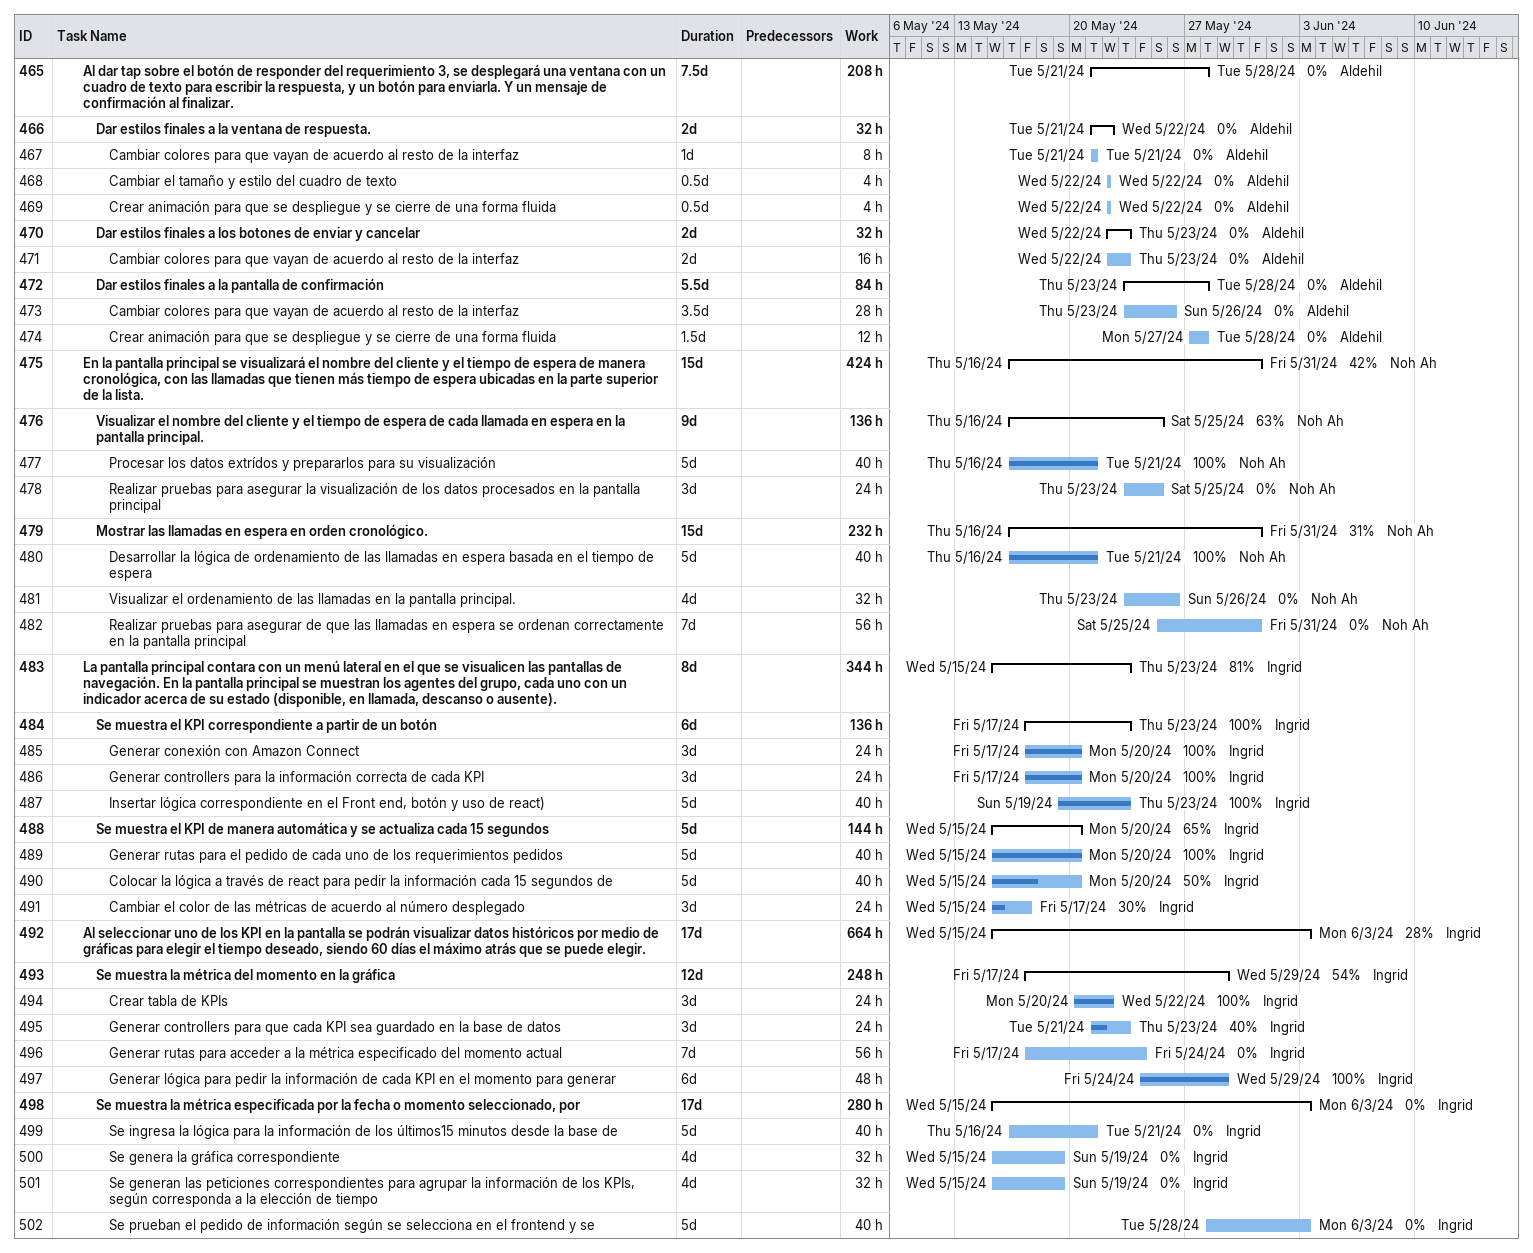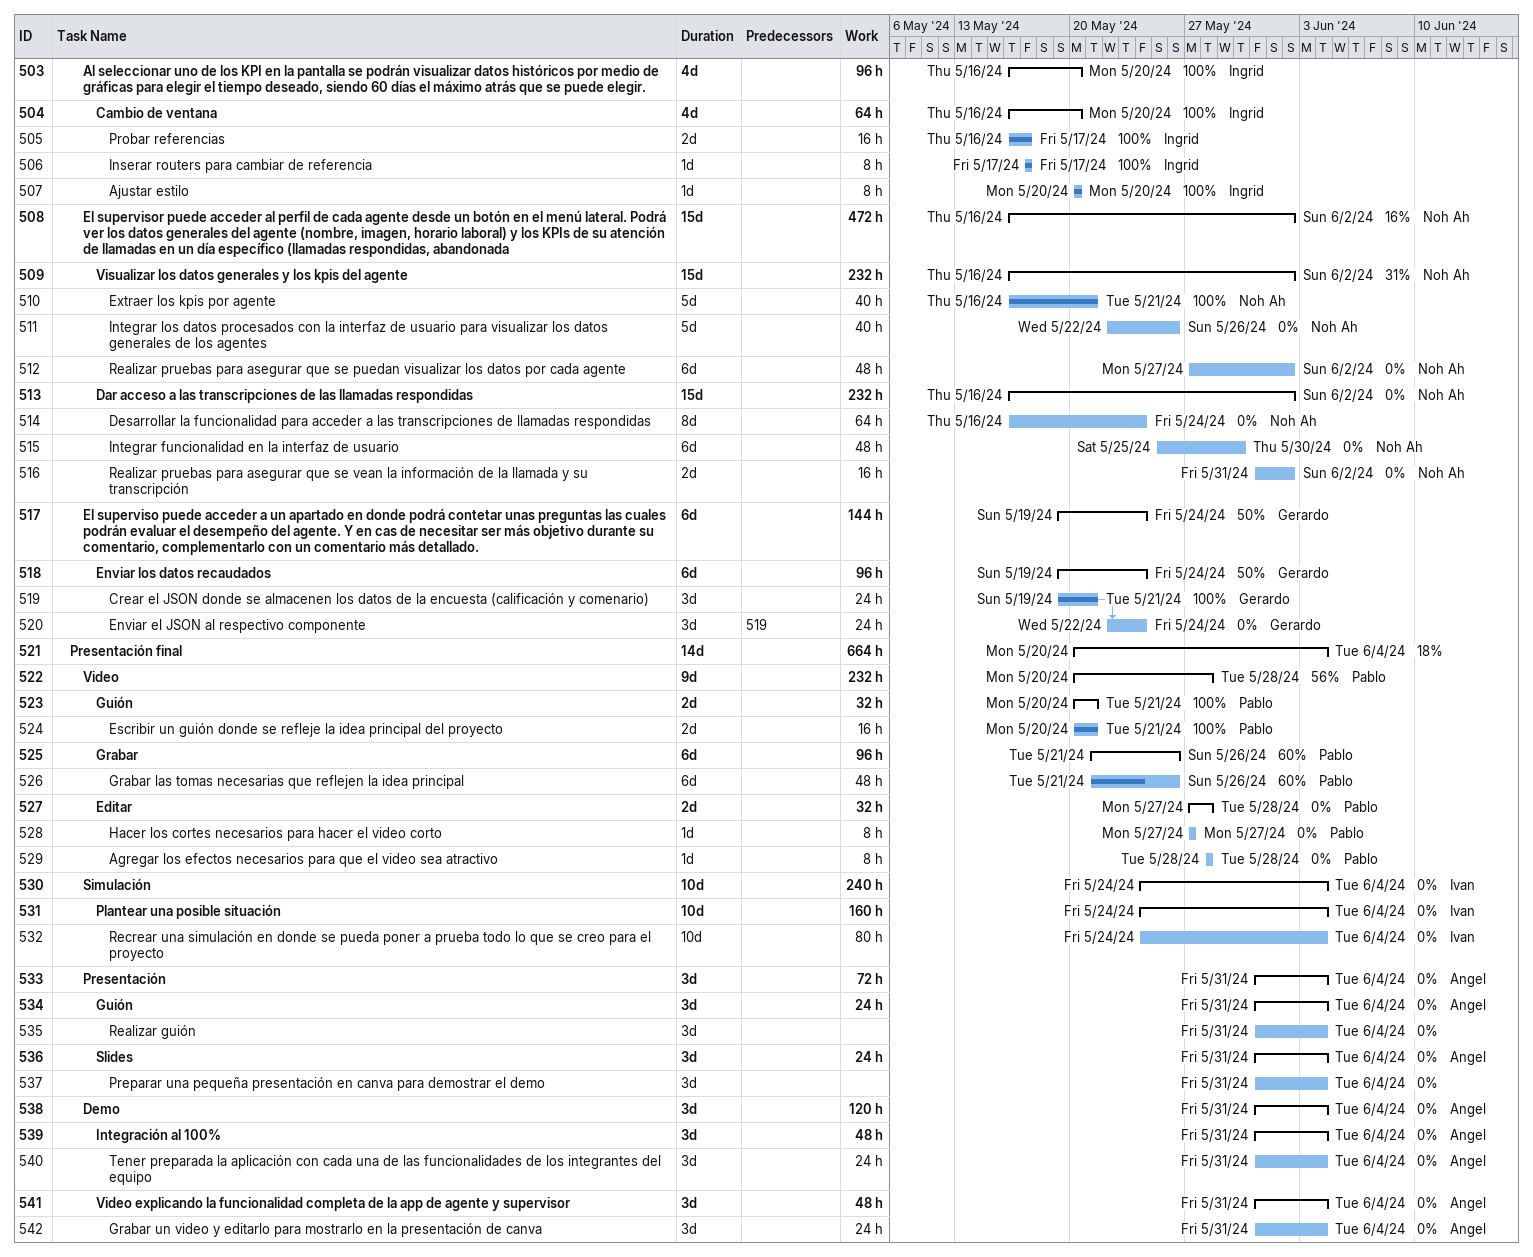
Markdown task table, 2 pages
| ID | Level | Task | Duration | Start | Finish | Predecessors | Resources | % complete | Work (h) |
|---|---|---|---|---|---|---|---|---|---|
| 465 | 3 | **Al dar tap sobre el botón de responder del requerimiento 3, se desplegará una ventana con un cuadro de texto para escribir la respuesta, y un botón para enviarla. Y un mensaje de confirmación al finalizar.** | 7.5d | 2024-05-21 | 2024-05-28 |  | Aldehil | 0 | 208 |
| 466 | 4 | **Dar estilos finales a la ventana de respuesta.** | 2d | 2024-05-21 | 2024-05-22 |  | Aldehil | 0 | 32 |
| 467 | 5 | Cambiar colores para que vayan de acuerdo al resto de la interfaz | 1d | 2024-05-21 | 2024-05-21 |  | Aldehil | 0 | 8 |
| 468 | 5 | Cambiar el tamaño y estilo del cuadro de texto | 0.5d | 2024-05-22 | 2024-05-22 |  | Aldehil | 0 | 4 |
| 469 | 5 | Crear animación para que se despliegue y se cierre de una forma fluida | 0.5d | 2024-05-22 | 2024-05-22 |  | Aldehil | 0 | 4 |
| 470 | 4 | **Dar estilos finales a los botones de enviar y cancelar** | 2d | 2024-05-22 | 2024-05-23 |  | Aldehil | 0 | 32 |
| 471 | 5 | Cambiar colores para que vayan de acuerdo al resto de la interfaz | 2d | 2024-05-22 | 2024-05-23 |  | Aldehil | 0 | 16 |
| 472 | 4 | **Dar estilos finales a la pantalla de confirmación** | 5.5d | 2024-05-23 | 2024-05-28 |  | Aldehil | 0 | 84 |
| 473 | 5 | Cambiar colores para que vayan de acuerdo al resto de la interfaz | 3.5d | 2024-05-23 | 2024-05-26 |  | Aldehil | 0 | 28 |
| 474 | 5 | Crear animación para que se despliegue y se cierre de una forma fluida | 1.5d | 2024-05-27 | 2024-05-28 |  | Aldehil | 0 | 12 |
| 475 | 3 | **En la pantalla principal se visualizará el nombre del cliente y el tiempo de espera de manera cronológica, con las llamadas que tienen más tiempo de espera ubicadas en la parte superior de la lista.** | 15d | 2024-05-16 | 2024-05-31 |  | Noh Ah | 42 | 424 |
| 476 | 4 | **Visualizar el nombre del cliente y el tiempo de espera de cada llamada en espera en la pantalla principal.** | 9d | 2024-05-16 | 2024-05-25 |  | Noh Ah | 63 | 136 |
| 477 | 5 | Procesar los datos extrídos y prepararlos para su visualización | 5d | 2024-05-16 | 2024-05-21 |  | Noh Ah | 100 | 40 |
| 478 | 5 | Realizar pruebas para asegurar la visualización de los datos procesados en la pantalla principal | 3d | 2024-05-23 | 2024-05-25 |  | Noh Ah | 0 | 24 |
| 479 | 4 | **Mostrar las llamadas en espera en orden cronológico.** | 15d | 2024-05-16 | 2024-05-31 |  | Noh Ah | 31 | 232 |
| 480 | 5 | Desarrollar la lógica de ordenamiento de las llamadas en espera basada en el tiempo de espera | 5d | 2024-05-16 | 2024-05-21 |  | Noh Ah | 100 | 40 |
| 481 | 5 | Visualizar el ordenamiento de las llamadas en la pantalla principal. | 4d | 2024-05-23 | 2024-05-26 |  | Noh Ah | 0 | 32 |
| 482 | 5 | Realizar pruebas para asegurar de que las llamadas en espera se ordenan correctamente en la pantalla principal | 7d | 2024-05-25 | 2024-05-31 |  | Noh Ah | 0 | 56 |
| 483 | 3 | **La pantalla principal contara con un menú lateral en el que se visualicen las pantallas de navegación. En la pantalla principal se muestran los agentes del grupo, cada uno con un indicador acerca de su estado (disponible, en llamada, descanso o ausente).** | 8d | 2024-05-15 | 2024-05-23 |  | Ingrid | 81 | 344 |
| 484 | 4 | **Se muestra el KPI correspondiente a partir de un botón** | 6d | 2024-05-17 | 2024-05-23 |  | Ingrid | 100 | 136 |
| 485 | 5 | Generar conexión con Amazon Connect | 3d | 2024-05-17 | 2024-05-20 |  | Ingrid | 100 | 24 |
| 486 | 5 | Generar controllers para la información correcta de cada KPI | 3d | 2024-05-17 | 2024-05-20 |  | Ingrid | 100 | 24 |
| 487 | 5 | Insertar lógica correspondiente en el Front end, botón y uso de react) | 5d | 2024-05-19 | 2024-05-23 |  | Ingrid | 100 | 40 |
| 488 | 4 | **Se muestra el KPI de manera automática y se actualiza cada 15 segundos** | 5d | 2024-05-15 | 2024-05-20 |  | Ingrid | 65 | 144 |
| 489 | 5 | Generar rutas para el pedido de cada uno de los requerimientos pedidos | 5d | 2024-05-15 | 2024-05-20 |  | Ingrid | 100 | 40 |
| 490 | 5 | Colocar la lógica a través de react para pedir la información cada 15 segundos de | 5d | 2024-05-15 | 2024-05-20 |  | Ingrid | 50 | 40 |
| 491 | 5 | Cambiar el color de las métricas de acuerdo al número desplegado | 3d | 2024-05-15 | 2024-05-17 |  | Ingrid | 30 | 24 |
| 492 | 3 | **Al seleccionar uno de los KPI en la pantalla se podrán visualizar datos históricos por medio de gráficas para elegir el tiempo deseado, siendo 60 días el máximo atrás que se puede elegir.** | 17d | 2024-05-15 | 2024-06-03 |  | Ingrid | 28 | 664 |
| 493 | 4 | **Se muestra la métrica del momento en la gráfica** | 12d | 2024-05-17 | 2024-05-29 |  | Ingrid | 54 | 248 |
| 494 | 5 | Crear tabla de KPIs | 3d | 2024-05-20 | 2024-05-22 |  | Ingrid | 100 | 24 |
| 495 | 5 | Generar controllers para que cada KPI sea guardado en la base de datos | 3d | 2024-05-21 | 2024-05-23 |  | Ingrid | 40 | 24 |
| 496 | 5 | Generar rutas para acceder a la métrica especificado del momento actual | 7d | 2024-05-17 | 2024-05-24 |  | Ingrid | 0 | 56 |
| 497 | 5 | Generar lógica para pedir la información de cada KPI en el momento para generar | 6d | 2024-05-24 | 2024-05-29 |  | Ingrid | 100 | 48 |
| 498 | 4 | **Se muestra la métrica especificada por la fecha o momento seleccionado, por** | 17d | 2024-05-15 | 2024-06-03 |  | Ingrid | 0 | 280 |
| 499 | 5 | Se ingresa la lógica para la información de los últimos15 minutos desde la base de | 5d | 2024-05-16 | 2024-05-21 |  | Ingrid | 0 | 40 |
| 500 | 5 | Se genera la gráfica correspondiente | 4d | 2024-05-15 | 2024-05-19 |  | Ingrid | 0 | 32 |
| 501 | 5 | Se generan las peticiones correspondientes para agrupar la información de los KPIs, según corresponda a la elección de tiempo | 4d | 2024-05-15 | 2024-05-19 |  | Ingrid | 0 | 32 |
| 502 | 5 | Se prueban el pedido de información según se selecciona en el frontend y se | 5d | 2024-05-28 | 2024-06-03 |  | Ingrid | 0 | 40 |
| 503 | 3 | **Al seleccionar uno de los KPI en la pantalla se podrán visualizar datos históricos por medio de gráficas para elegir el tiempo deseado, siendo 60 días el máximo atrás que se puede elegir.** | 4d | 2024-05-16 | 2024-05-20 |  | Ingrid | 100 | 96 |
| 504 | 4 | **Cambio de ventana** | 4d | 2024-05-16 | 2024-05-20 |  | Ingrid | 100 | 64 |
| 505 | 5 | Probar referencias | 2d | 2024-05-16 | 2024-05-17 |  | Ingrid | 100 | 16 |
| 506 | 5 | Inserar routers para cambiar de referencia | 1d | 2024-05-17 | 2024-05-17 |  | Ingrid | 100 | 8 |
| 507 | 5 | Ajustar estilo | 1d | 2024-05-20 | 2024-05-20 |  | Ingrid | 100 | 8 |
| 508 | 3 | **El supervisor puede acceder al perfil de cada agente desde un botón en el menú lateral. Podrá ver los datos generales del agente (nombre, imagen, horario laboral) y los KPIs de su atención de llamadas en un día específico (llamadas respondidas, abandonada** | 15d | 2024-05-16 | 2024-06-02 |  | Noh Ah | 16 | 472 |
| 509 | 4 | **Visualizar los datos generales y los kpis del agente** | 15d | 2024-05-16 | 2024-06-02 |  | Noh Ah | 31 | 232 |
| 510 | 5 | Extraer los kpis por agente | 5d | 2024-05-16 | 2024-05-21 |  | Noh Ah | 100 | 40 |
| 511 | 5 | Integrar los datos procesados con la interfaz de usuario para visualizar los datos generales de los agentes | 5d | 2024-05-22 | 2024-05-26 |  | Noh Ah | 0 | 40 |
| 512 | 5 | Realizar pruebas para asegurar que se puedan visualizar los datos por cada agente | 6d | 2024-05-27 | 2024-06-02 |  | Noh Ah | 0 | 48 |
| 513 | 4 | **Dar acceso a las transcripciones de las llamadas respondidas** | 15d | 2024-05-16 | 2024-06-02 |  | Noh Ah | 0 | 232 |
| 514 | 5 | Desarrollar la funcionalidad para acceder a las transcripciones de llamadas respondidas | 8d | 2024-05-16 | 2024-05-24 |  | Noh Ah | 0 | 64 |
| 515 | 5 | Integrar funcionalidad en la interfaz de usuario | 6d | 2024-05-25 | 2024-05-30 |  | Noh Ah | 0 | 48 |
| 516 | 5 | Realizar pruebas para asegurar que se vean la información de la llamada y su transcripción | 2d | 2024-05-31 | 2024-06-02 |  | Noh Ah | 0 | 16 |
| 517 | 3 | **El superviso puede acceder a un apartado en donde podrá contetar unas preguntas las cuales podrán evaluar el desempeño del agente. Y en cas de necesitar ser más objetivo durante su comentario, complementarlo con un comentario más detallado.** | 6d | 2024-05-19 | 2024-05-24 |  | Gerardo | 50 | 144 |
| 518 | 4 | **Enviar los datos recaudados** | 6d | 2024-05-19 | 2024-05-24 |  | Gerardo | 50 | 96 |
| 519 | 5 | Crear el JSON donde se almacenen los datos de la encuesta (calificación y comenario) | 3d | 2024-05-19 | 2024-05-21 |  | Gerardo | 100 | 24 |
| 520 | 5 | Enviar el JSON al respectivo componente | 3d | 2024-05-22 | 2024-05-24 | 519 | Gerardo | 0 | 24 |
| 521 | 2 | **Presentación final** | 14d | 2024-05-20 | 2024-06-04 |  |  | 18 | 664 |
| 522 | 3 | **Video** | 9d | 2024-05-20 | 2024-05-28 |  | Pablo | 56 | 232 |
| 523 | 4 | **Guión** | 2d | 2024-05-20 | 2024-05-21 |  | Pablo | 100 | 32 |
| 524 | 5 | Escribir un guión donde se refleje la idea principal del proyecto | 2d | 2024-05-20 | 2024-05-21 |  | Pablo | 100 | 16 |
| 525 | 4 | **Grabar** | 6d | 2024-05-21 | 2024-05-26 |  | Pablo | 60 | 96 |
| 526 | 5 | Grabar las tomas necesarias que reflejen la idea principal | 6d | 2024-05-21 | 2024-05-26 |  | Pablo | 60 | 48 |
| 527 | 4 | **Editar** | 2d | 2024-05-27 | 2024-05-28 |  | Pablo | 0 | 32 |
| 528 | 5 | Hacer los cortes necesarios para hacer el video corto | 1d | 2024-05-27 | 2024-05-27 |  | Pablo | 0 | 8 |
| 529 | 5 | Agregar los efectos necesarios para que el video sea atractivo | 1d | 2024-05-28 | 2024-05-28 |  | Pablo | 0 | 8 |
| 530 | 3 | **Simulación** | 10d | 2024-05-24 | 2024-06-04 |  | Ivan | 0 | 240 |
| 531 | 4 | **Plantear una posible situación** | 10d | 2024-05-24 | 2024-06-04 |  | Ivan | 0 | 160 |
| 532 | 5 | Recrear una simulación en donde se pueda poner a prueba todo lo que se creo para el proyecto | 10d | 2024-05-24 | 2024-06-04 |  | Ivan | 0 | 80 |
| 533 | 3 | **Presentación** | 3d | 2024-05-31 | 2024-06-04 |  | Angel | 0 | 72 |
| 534 | 4 | **Guión** | 3d | 2024-05-31 | 2024-06-04 |  | Angel | 0 | 24 |
| 535 | 5 | Realizar guión | 3d | 2024-05-31 | 2024-06-04 |  |  | 0 |  |
| 536 | 4 | **Slides** | 3d | 2024-05-31 | 2024-06-04 |  | Angel | 0 | 24 |
| 537 | 5 | Preparar una pequeña presentación en canva para demostrar el demo | 3d | 2024-05-31 | 2024-06-04 |  |  | 0 |  |
| 538 | 3 | **Demo** | 3d | 2024-05-31 | 2024-06-04 |  | Angel | 0 | 120 |
| 539 | 4 | **Integración al 100%** | 3d | 2024-05-31 | 2024-06-04 |  | Angel | 0 | 48 |
| 540 | 5 | Tener preparada la aplicación con cada una de las funcionalidades de los integrantes del equipo | 3d | 2024-05-31 | 2024-06-04 |  | Angel | 0 | 24 |
| 541 | 4 | **Video explicando la funcionalidad completa de la app de agente y supervisor** | 3d | 2024-05-31 | 2024-06-04 |  | Angel | 0 | 48 |
| 542 | 5 | Grabar un video y editarlo para mostrarlo en la presentación de canva | 3d | 2024-05-31 | 2024-06-04 |  | Angel | 0 | 24 |
